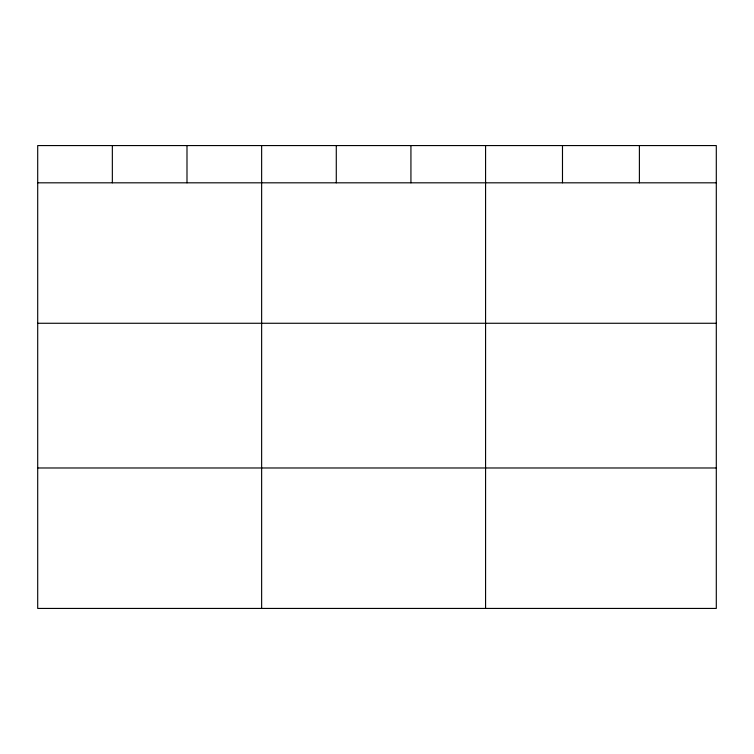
<?xml version="1.0" encoding="UTF-8"?>
<svg xmlns="http://www.w3.org/2000/svg" width="754" height="754" viewBox="0 0 754 754"><rect width="100%" height="100%" fill="white"/><g stroke="black" fill="none" stroke-linecap="round" stroke-linejoin="round"><path stroke-width="1.13" d="M716.3 323.268L716.3 145.569L37.7 145.569L37.7 608.431L716.3 608.431L716.3 323.268L37.7 323.268M37.7 182.817L716.3 182.817M37.7 467.98L716.3 467.98M639.392 145.569L639.392 182.817M562.484 145.569L562.484 182.817M485.576 145.569L485.576 608.431M410.93 145.569L410.93 182.817M336.284 145.569L336.284 182.817M261.638 145.569L261.638 608.431M186.992 145.569L186.992 182.817M112.346 145.569L112.346 182.817"/></g></svg>
